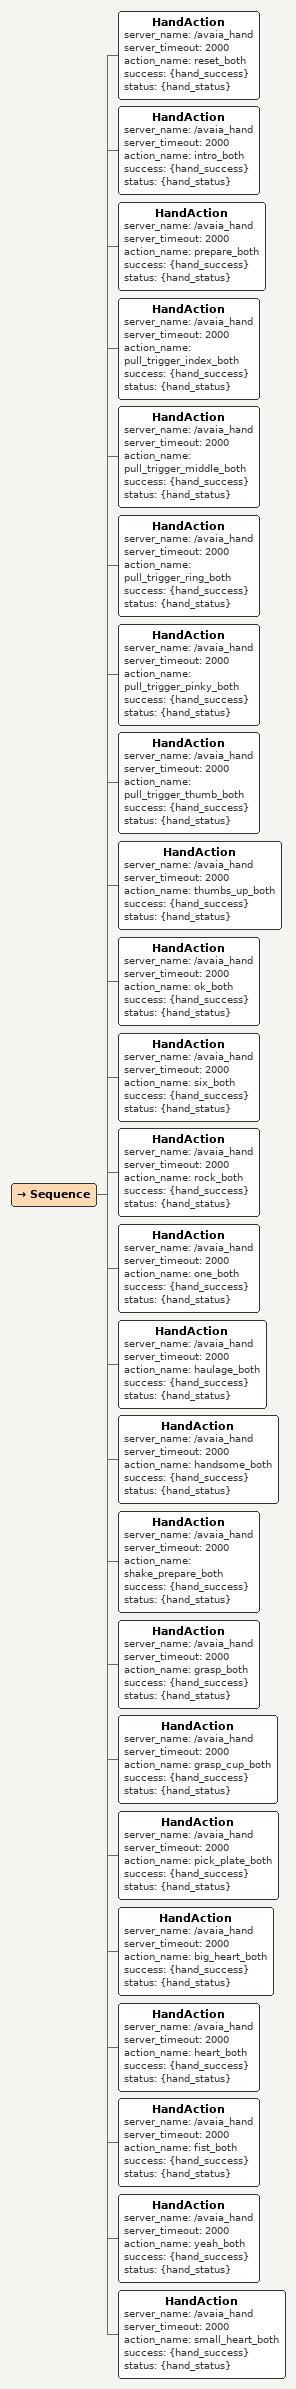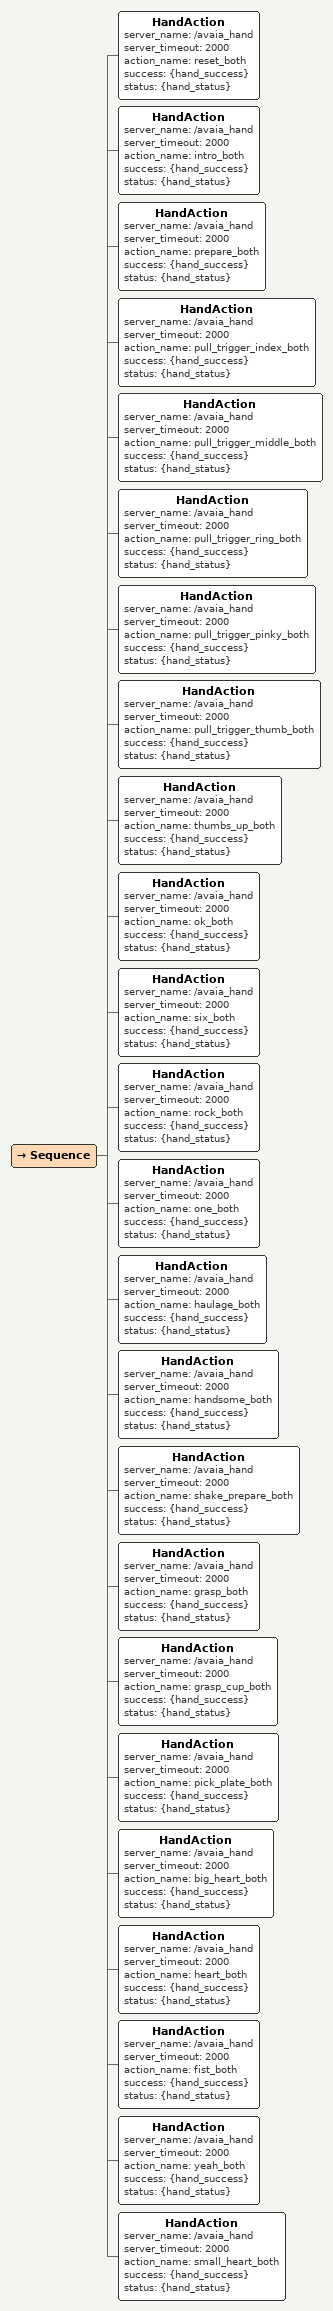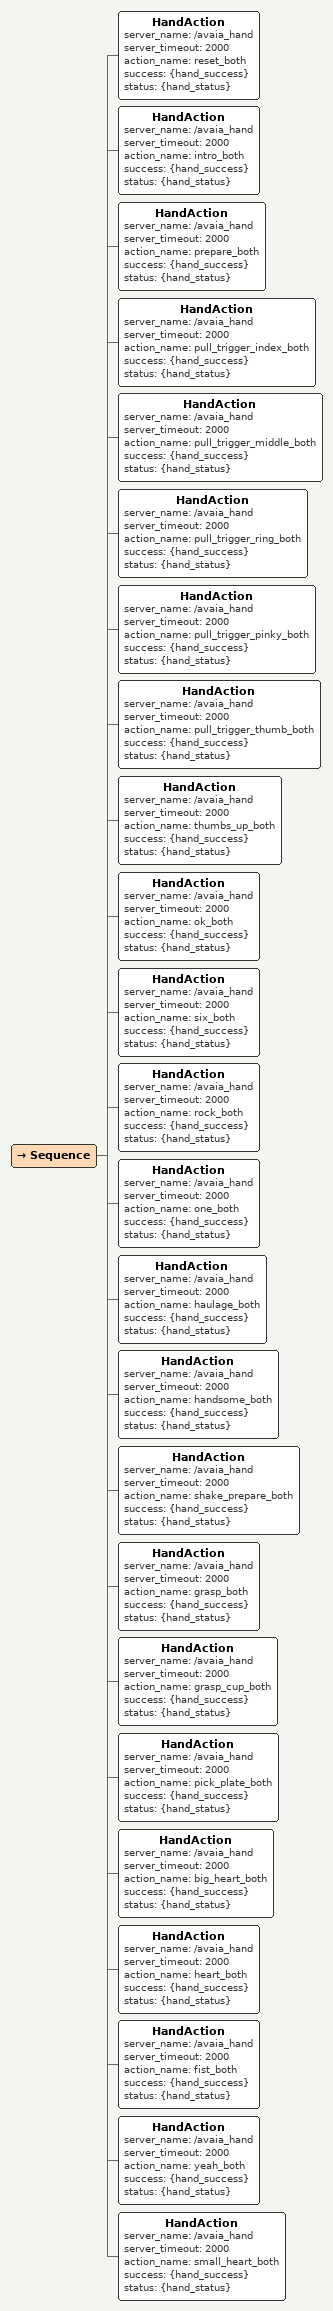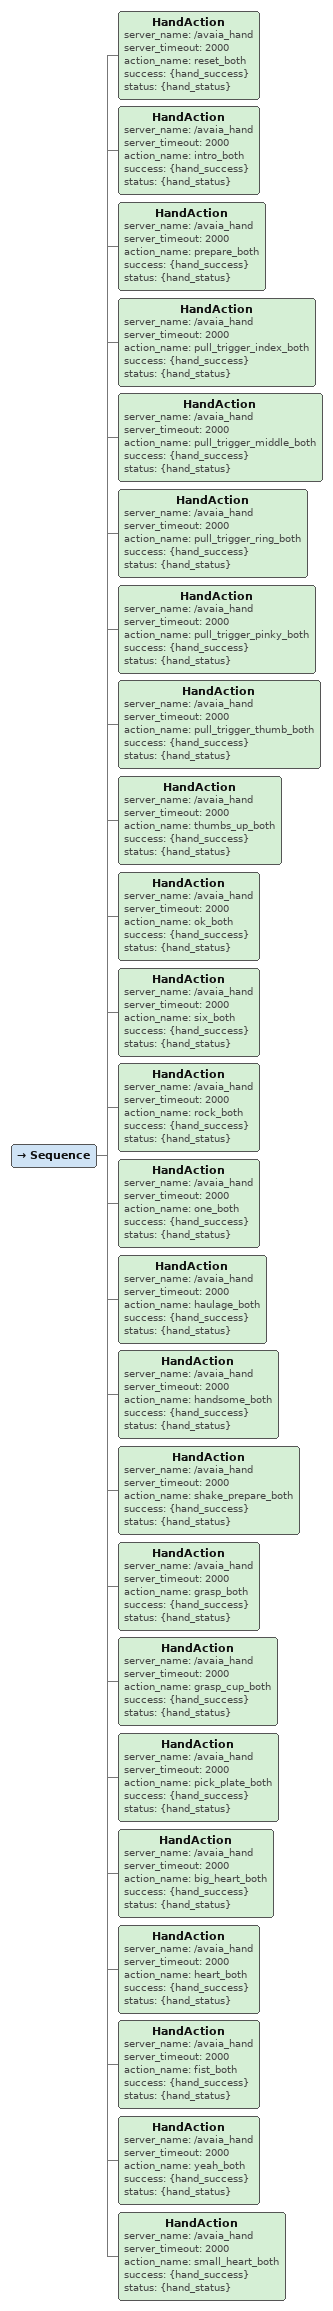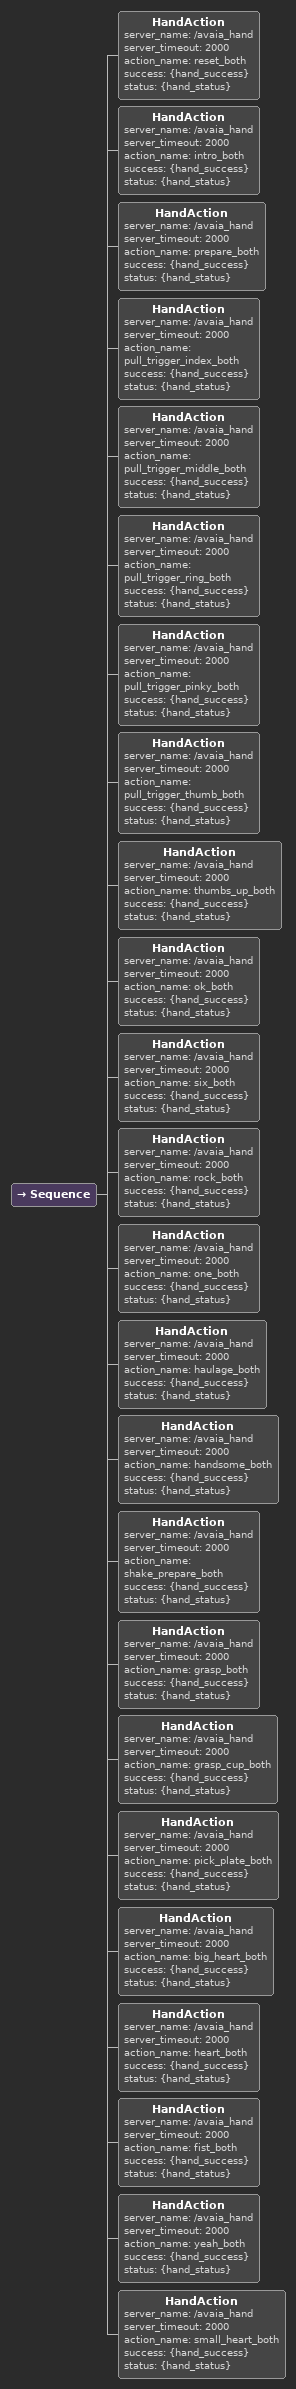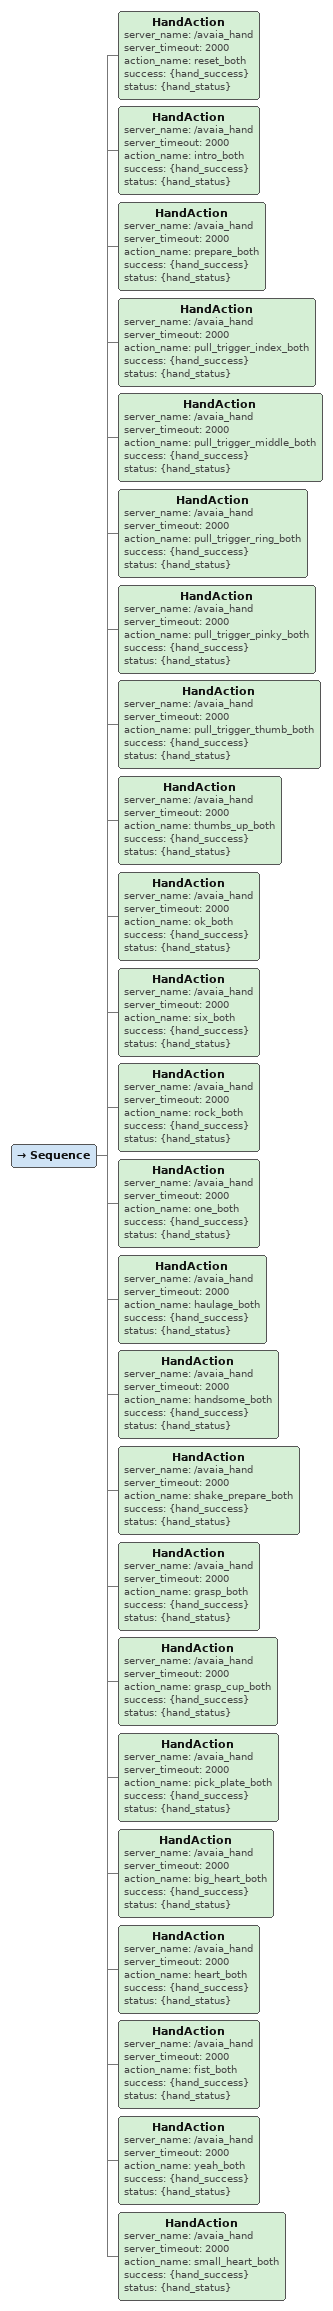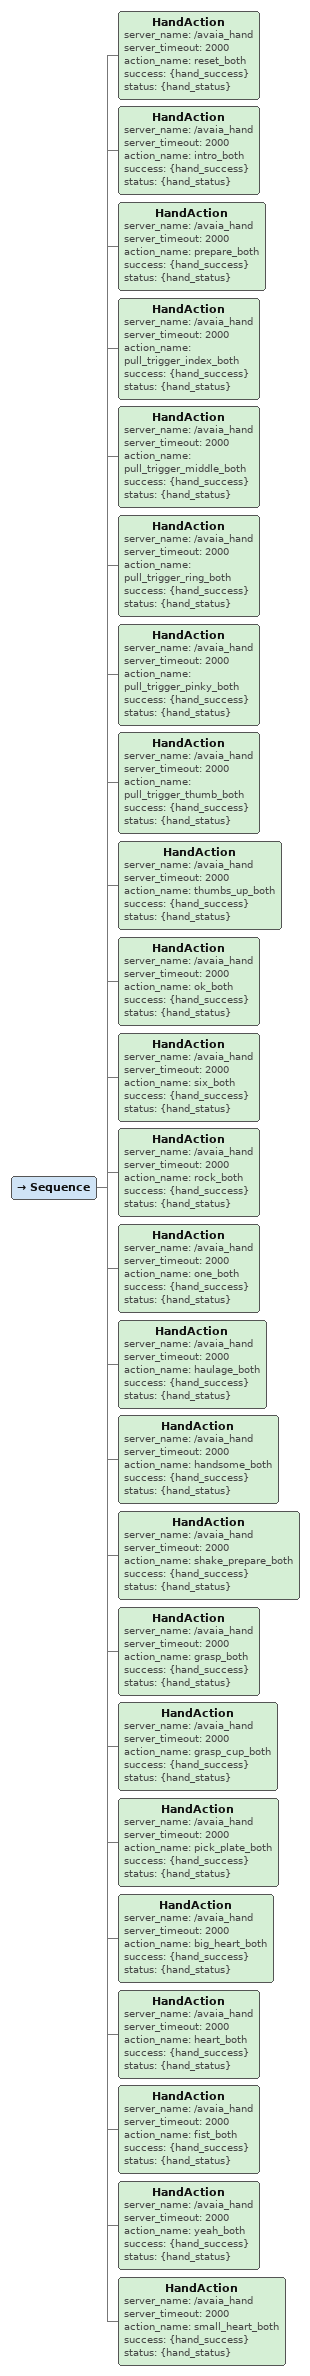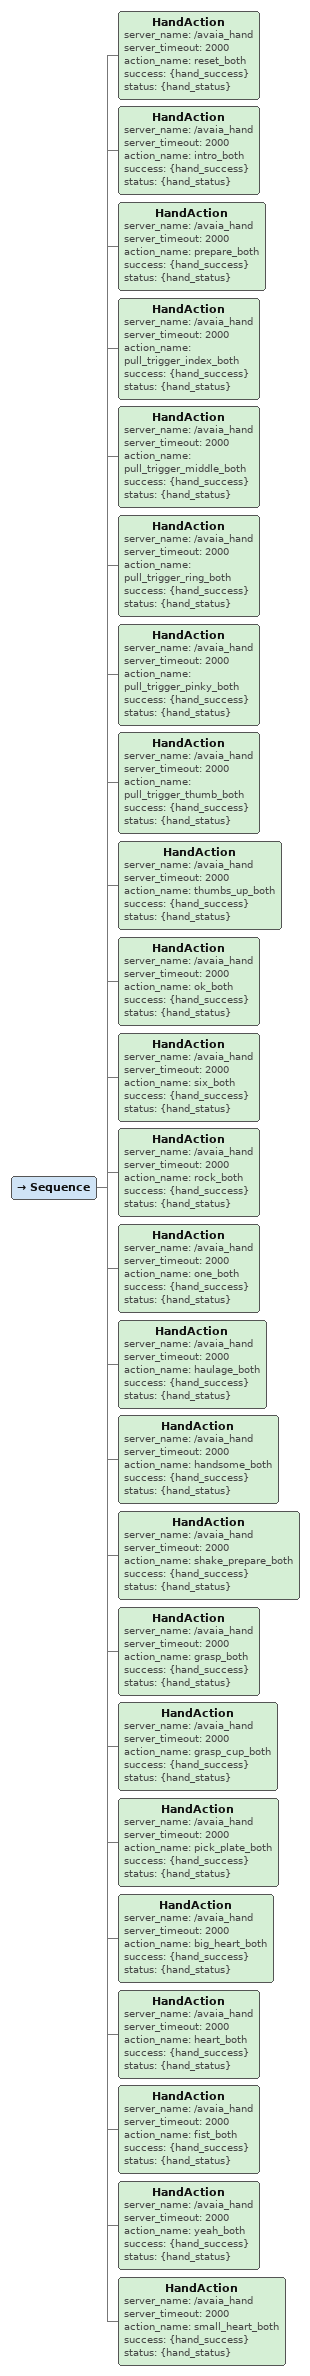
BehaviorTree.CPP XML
<Sequence>
    <!-- 基础动作 -->
    <HandAction server_name="/avaia_hand" server_timeout="2000" action_name="reset_both" success="{hand_success}" status="{hand_status}"/>
    <HandAction server_name="/avaia_hand" server_timeout="2000" action_name="intro_both" success="{hand_success}" status="{hand_status}"/>
    <HandAction server_name="/avaia_hand" server_timeout="2000" action_name="prepare_both" success="{hand_success}" status="{hand_status}"/>
    <HandAction server_name="/avaia_hand" server_timeout="2000" action_name="pull_trigger_index_both" success="{hand_success}" status="{hand_status}"/>
    <HandAction server_name="/avaia_hand" server_timeout="2000" action_name="pull_trigger_middle_both" success="{hand_success}" status="{hand_status}"/>
    <HandAction server_name="/avaia_hand" server_timeout="2000" action_name="pull_trigger_ring_both" success="{hand_success}" status="{hand_status}"/>
    <HandAction server_name="/avaia_hand" server_timeout="2000" action_name="pull_trigger_pinky_both" success="{hand_success}" status="{hand_status}"/>
    <HandAction server_name="/avaia_hand" server_timeout="2000" action_name="pull_trigger_thumb_both" success="{hand_success}" status="{hand_status}"/>
    <!-- 手势动作 -->
    <HandAction server_name="/avaia_hand" server_timeout="2000" action_name="thumbs_up_both" success="{hand_success}" status="{hand_status}"/>
    <HandAction server_name="/avaia_hand" server_timeout="2000" action_name="ok_both" success="{hand_success}" status="{hand_status}"/>
    <HandAction server_name="/avaia_hand" server_timeout="2000" action_name="six_both" success="{hand_success}" status="{hand_status}"/>
    <HandAction server_name="/avaia_hand" server_timeout="2000" action_name="rock_both" success="{hand_success}" status="{hand_status}"/>
    <HandAction server_name="/avaia_hand" server_timeout="2000" action_name="one_both" success="{hand_success}" status="{hand_status}"/>
    <HandAction server_name="/avaia_hand" server_timeout="2000" action_name="haulage_both" success="{hand_success}" status="{hand_status}"/>
    <HandAction server_name="/avaia_hand" server_timeout="2000" action_name="handsome_both" success="{hand_success}" status="{hand_status}"/>
    <HandAction server_name="/avaia_hand" server_timeout="2000" action_name="shake_prepare_both" success="{hand_success}" status="{hand_status}"/>
    <!-- 抓取动作 -->
    <HandAction server_name="/avaia_hand" server_timeout="2000" action_name="grasp_both" success="{hand_success}" status="{hand_status}"/>
    <HandAction server_name="/avaia_hand" server_timeout="2000" action_name="grasp_cup_both" success="{hand_success}" status="{hand_status}"/>
    <HandAction server_name="/avaia_hand" server_timeout="2000" action_name="pick_plate_both" success="{hand_success}" status="{hand_status}"/>
    <HandAction server_name="/avaia_hand" server_timeout="2000" action_name="big_heart_both" success="{hand_success}" status="{hand_status}"/>
    <!-- 复杂动作 -->
    <HandAction server_name="/avaia_hand" server_timeout="2000" action_name="heart_both" success="{hand_success}" status="{hand_status}"/>
    <HandAction server_name="/avaia_hand" server_timeout="2000" action_name="fist_both" success="{hand_success}" status="{hand_status}"/>
    <HandAction server_name="/avaia_hand" server_timeout="2000" action_name="yeah_both" success="{hand_success}" status="{hand_status}"/>
    <HandAction server_name="/avaia_hand" server_timeout="2000" action_name="small_heart_both" success="{hand_success}" status="{hand_status}"/>
</Sequence>

<Sequence>
    <!-- 基础动作 -->
    <HandAction server_name="/avaia_hand" server_timeout="2000" action_name="reset_both" success="{hand_success}" status="{hand_status}"/>
    <HandAction server_name="/avaia_hand" server_timeout="2000" action_name="intro_both" success="{hand_success}" status="{hand_status}"/>
    <HandAction server_name="/avaia_hand" server_timeout="2000" action_name="prepare_both" success="{hand_success}" status="{hand_status}"/>
    <HandAction server_name="/avaia_hand" server_timeout="2000" action_name="pull_trigger_index_both" success="{hand_success}" status="{hand_status}"/>
    <HandAction server_name="/avaia_hand" server_timeout="2000" action_name="pull_trigger_middle_both" success="{hand_success}" status="{hand_status}"/>
    <HandAction server_name="/avaia_hand" server_timeout="2000" action_name="pull_trigger_ring_both" success="{hand_success}" status="{hand_status}"/>
    <HandAction server_name="/avaia_hand" server_timeout="2000" action_name="pull_trigger_pinky_both" success="{hand_success}" status="{hand_status}"/>
    <HandAction server_name="/avaia_hand" server_timeout="2000" action_name="pull_trigger_thumb_both" success="{hand_success}" status="{hand_status}"/>
    <!-- 手势动作 -->
    <HandAction server_name="/avaia_hand" server_timeout="2000" action_name="thumbs_up_both" success="{hand_success}" status="{hand_status}"/>
    <HandAction server_name="/avaia_hand" server_timeout="2000" action_name="ok_both" success="{hand_success}" status="{hand_status}"/>
    <HandAction server_name="/avaia_hand" server_timeout="2000" action_name="six_both" success="{hand_success}" status="{hand_status}"/>
    <HandAction server_name="/avaia_hand" server_timeout="2000" action_name="rock_both" success="{hand_success}" status="{hand_status}"/>
    <HandAction server_name="/avaia_hand" server_timeout="2000" action_name="one_both" success="{hand_success}" status="{hand_status}"/>
    <HandAction server_name="/avaia_hand" server_timeout="2000" action_name="haulage_both" success="{hand_success}" status="{hand_status}"/>
    <HandAction server_name="/avaia_hand" server_timeout="2000" action_name="handsome_both" success="{hand_success}" status="{hand_status}"/>
    <HandAction server_name="/avaia_hand" server_timeout="2000" action_name="shake_prepare_both" success="{hand_success}" status="{hand_status}"/>
    <!-- 抓取动作 -->
    <HandAction server_name="/avaia_hand" server_timeout="2000" action_name="grasp_both" success="{hand_success}" status="{hand_status}"/>
    <HandAction server_name="/avaia_hand" server_timeout="2000" action_name="grasp_cup_both" success="{hand_success}" status="{hand_status}"/>
    <HandAction server_name="/avaia_hand" server_timeout="2000" action_name="pick_plate_both" success="{hand_success}" status="{hand_status}"/>
    <HandAction server_name="/avaia_hand" server_timeout="2000" action_name="big_heart_both" success="{hand_success}" status="{hand_status}"/>
    <!-- 复杂动作 -->
    <HandAction server_name="/avaia_hand" server_timeout="2000" action_name="heart_both" success="{hand_success}" status="{hand_status}"/>
    <HandAction server_name="/avaia_hand" server_timeout="2000" action_name="fist_both" success="{hand_success}" status="{hand_status}"/>
    <HandAction server_name="/avaia_hand" server_timeout="2000" action_name="yeah_both" success="{hand_success}" status="{hand_status}"/>
    <HandAction server_name="/avaia_hand" server_timeout="2000" action_name="small_heart_both" success="{hand_success}" status="{hand_status}"/>
</Sequence>

<Sequence>
    <!-- 基础动作 -->
    <HandAction server_name="/avaia_hand" server_timeout="2000" action_name="reset_both" success="{hand_success}" status="{hand_status}"/>
    <HandAction server_name="/avaia_hand" server_timeout="2000" action_name="intro_both" success="{hand_success}" status="{hand_status}"/>
    <HandAction server_name="/avaia_hand" server_timeout="2000" action_name="prepare_both" success="{hand_success}" status="{hand_status}"/>
    <HandAction server_name="/avaia_hand" server_timeout="2000" action_name="pull_trigger_index_both" success="{hand_success}" status="{hand_status}"/>
    <HandAction server_name="/avaia_hand" server_timeout="2000" action_name="pull_trigger_middle_both" success="{hand_success}" status="{hand_status}"/>
    <HandAction server_name="/avaia_hand" server_timeout="2000" action_name="pull_trigger_ring_both" success="{hand_success}" status="{hand_status}"/>
    <HandAction server_name="/avaia_hand" server_timeout="2000" action_name="pull_trigger_pinky_both" success="{hand_success}" status="{hand_status}"/>
    <HandAction server_name="/avaia_hand" server_timeout="2000" action_name="pull_trigger_thumb_both" success="{hand_success}" status="{hand_status}"/>
    <!-- 手势动作 -->
    <HandAction server_name="/avaia_hand" server_timeout="2000" action_name="thumbs_up_both" success="{hand_success}" status="{hand_status}"/>
    <HandAction server_name="/avaia_hand" server_timeout="2000" action_name="ok_both" success="{hand_success}" status="{hand_status}"/>
    <HandAction server_name="/avaia_hand" server_timeout="2000" action_name="six_both" success="{hand_success}" status="{hand_status}"/>
    <HandAction server_name="/avaia_hand" server_timeout="2000" action_name="rock_both" success="{hand_success}" status="{hand_status}"/>
    <HandAction server_name="/avaia_hand" server_timeout="2000" action_name="one_both" success="{hand_success}" status="{hand_status}"/>
    <HandAction server_name="/avaia_hand" server_timeout="2000" action_name="haulage_both" success="{hand_success}" status="{hand_status}"/>
    <HandAction server_name="/avaia_hand" server_timeout="2000" action_name="handsome_both" success="{hand_success}" status="{hand_status}"/>
    <HandAction server_name="/avaia_hand" server_timeout="2000" action_name="shake_prepare_both" success="{hand_success}" status="{hand_status}"/>
    <!-- 抓取动作 -->
    <HandAction server_name="/avaia_hand" server_timeout="2000" action_name="grasp_both" success="{hand_success}" status="{hand_status}"/>
    <HandAction server_name="/avaia_hand" server_timeout="2000" action_name="grasp_cup_both" success="{hand_success}" status="{hand_status}"/>
    <HandAction server_name="/avaia_hand" server_timeout="2000" action_name="pick_plate_both" success="{hand_success}" status="{hand_status}"/>
    <HandAction server_name="/avaia_hand" server_timeout="2000" action_name="big_heart_both" success="{hand_success}" status="{hand_status}"/>
    <!-- 复杂动作 -->
    <HandAction server_name="/avaia_hand" server_timeout="2000" action_name="heart_both" success="{hand_success}" status="{hand_status}"/>
    <HandAction server_name="/avaia_hand" server_timeout="2000" action_name="fist_both" success="{hand_success}" status="{hand_status}"/>
    <HandAction server_name="/avaia_hand" server_timeout="2000" action_name="yeah_both" success="{hand_success}" status="{hand_status}"/>
    <HandAction server_name="/avaia_hand" server_timeout="2000" action_name="small_heart_both" success="{hand_success}" status="{hand_status}"/>
</Sequence>

<Sequence>
    <!-- 基础动作 -->
    <HandAction server_name="/avaia_hand" server_timeout="2000" action_name="reset_both" success="{hand_success}" status="{hand_status}"/>
    <HandAction server_name="/avaia_hand" server_timeout="2000" action_name="intro_both" success="{hand_success}" status="{hand_status}"/>
    <HandAction server_name="/avaia_hand" server_timeout="2000" action_name="prepare_both" success="{hand_success}" status="{hand_status}"/>
    <HandAction server_name="/avaia_hand" server_timeout="2000" action_name="pull_trigger_index_both" success="{hand_success}" status="{hand_status}"/>
    <HandAction server_name="/avaia_hand" server_timeout="2000" action_name="pull_trigger_middle_both" success="{hand_success}" status="{hand_status}"/>
    <HandAction server_name="/avaia_hand" server_timeout="2000" action_name="pull_trigger_ring_both" success="{hand_success}" status="{hand_status}"/>
    <HandAction server_name="/avaia_hand" server_timeout="2000" action_name="pull_trigger_pinky_both" success="{hand_success}" status="{hand_status}"/>
    <HandAction server_name="/avaia_hand" server_timeout="2000" action_name="pull_trigger_thumb_both" success="{hand_success}" status="{hand_status}"/>
    <!-- 手势动作 -->
    <HandAction server_name="/avaia_hand" server_timeout="2000" action_name="thumbs_up_both" success="{hand_success}" status="{hand_status}"/>
    <HandAction server_name="/avaia_hand" server_timeout="2000" action_name="ok_both" success="{hand_success}" status="{hand_status}"/>
    <HandAction server_name="/avaia_hand" server_timeout="2000" action_name="six_both" success="{hand_success}" status="{hand_status}"/>
    <HandAction server_name="/avaia_hand" server_timeout="2000" action_name="rock_both" success="{hand_success}" status="{hand_status}"/>
    <HandAction server_name="/avaia_hand" server_timeout="2000" action_name="one_both" success="{hand_success}" status="{hand_status}"/>
    <HandAction server_name="/avaia_hand" server_timeout="2000" action_name="haulage_both" success="{hand_success}" status="{hand_status}"/>
    <HandAction server_name="/avaia_hand" server_timeout="2000" action_name="handsome_both" success="{hand_success}" status="{hand_status}"/>
    <HandAction server_name="/avaia_hand" server_timeout="2000" action_name="shake_prepare_both" success="{hand_success}" status="{hand_status}"/>
    <!-- 抓取动作 -->
    <HandAction server_name="/avaia_hand" server_timeout="2000" action_name="grasp_both" success="{hand_success}" status="{hand_status}"/>
    <HandAction server_name="/avaia_hand" server_timeout="2000" action_name="grasp_cup_both" success="{hand_success}" status="{hand_status}"/>
    <HandAction server_name="/avaia_hand" server_timeout="2000" action_name="pick_plate_both" success="{hand_success}" status="{hand_status}"/>
    <HandAction server_name="/avaia_hand" server_timeout="2000" action_name="big_heart_both" success="{hand_success}" status="{hand_status}"/>
    <!-- 复杂动作 -->
    <HandAction server_name="/avaia_hand" server_timeout="2000" action_name="heart_both" success="{hand_success}" status="{hand_status}"/>
    <HandAction server_name="/avaia_hand" server_timeout="2000" action_name="fist_both" success="{hand_success}" status="{hand_status}"/>
    <HandAction server_name="/avaia_hand" server_timeout="2000" action_name="yeah_both" success="{hand_success}" status="{hand_status}"/>
    <HandAction server_name="/avaia_hand" server_timeout="2000" action_name="small_heart_both" success="{hand_success}" status="{hand_status}"/>
</Sequence>

<Sequence>
    <!-- 基础动作 -->
    <HandAction server_name="/avaia_hand" server_timeout="2000" action_name="reset_both" success="{hand_success}" status="{hand_status}"/>
    <HandAction server_name="/avaia_hand" server_timeout="2000" action_name="intro_both" success="{hand_success}" status="{hand_status}"/>
    <HandAction server_name="/avaia_hand" server_timeout="2000" action_name="prepare_both" success="{hand_success}" status="{hand_status}"/>
    <HandAction server_name="/avaia_hand" server_timeout="2000" action_name="pull_trigger_index_both" success="{hand_success}" status="{hand_status}"/>
    <HandAction server_name="/avaia_hand" server_timeout="2000" action_name="pull_trigger_middle_both" success="{hand_success}" status="{hand_status}"/>
    <HandAction server_name="/avaia_hand" server_timeout="2000" action_name="pull_trigger_ring_both" success="{hand_success}" status="{hand_status}"/>
    <HandAction server_name="/avaia_hand" server_timeout="2000" action_name="pull_trigger_pinky_both" success="{hand_success}" status="{hand_status}"/>
    <HandAction server_name="/avaia_hand" server_timeout="2000" action_name="pull_trigger_thumb_both" success="{hand_success}" status="{hand_status}"/>
    <!-- 手势动作 -->
    <HandAction server_name="/avaia_hand" server_timeout="2000" action_name="thumbs_up_both" success="{hand_success}" status="{hand_status}"/>
    <HandAction server_name="/avaia_hand" server_timeout="2000" action_name="ok_both" success="{hand_success}" status="{hand_status}"/>
    <HandAction server_name="/avaia_hand" server_timeout="2000" action_name="six_both" success="{hand_success}" status="{hand_status}"/>
    <HandAction server_name="/avaia_hand" server_timeout="2000" action_name="rock_both" success="{hand_success}" status="{hand_status}"/>
    <HandAction server_name="/avaia_hand" server_timeout="2000" action_name="one_both" success="{hand_success}" status="{hand_status}"/>
    <HandAction server_name="/avaia_hand" server_timeout="2000" action_name="haulage_both" success="{hand_success}" status="{hand_status}"/>
    <HandAction server_name="/avaia_hand" server_timeout="2000" action_name="handsome_both" success="{hand_success}" status="{hand_status}"/>
    <HandAction server_name="/avaia_hand" server_timeout="2000" action_name="shake_prepare_both" success="{hand_success}" status="{hand_status}"/>
    <!-- 抓取动作 -->
    <HandAction server_name="/avaia_hand" server_timeout="2000" action_name="grasp_both" success="{hand_success}" status="{hand_status}"/>
    <HandAction server_name="/avaia_hand" server_timeout="2000" action_name="grasp_cup_both" success="{hand_success}" status="{hand_status}"/>
    <HandAction server_name="/avaia_hand" server_timeout="2000" action_name="pick_plate_both" success="{hand_success}" status="{hand_status}"/>
    <HandAction server_name="/avaia_hand" server_timeout="2000" action_name="big_heart_both" success="{hand_success}" status="{hand_status}"/>
    <!-- 复杂动作 -->
    <HandAction server_name="/avaia_hand" server_timeout="2000" action_name="heart_both" success="{hand_success}" status="{hand_status}"/>
    <HandAction server_name="/avaia_hand" server_timeout="2000" action_name="fist_both" success="{hand_success}" status="{hand_status}"/>
    <HandAction server_name="/avaia_hand" server_timeout="2000" action_name="yeah_both" success="{hand_success}" status="{hand_status}"/>
    <HandAction server_name="/avaia_hand" server_timeout="2000" action_name="small_heart_both" success="{hand_success}" status="{hand_status}"/>
</Sequence>

<Sequence>
    <!-- 基础动作 -->
    <HandAction server_name="/avaia_hand" server_timeout="2000" action_name="reset_both" success="{hand_success}" status="{hand_status}"/>
    <HandAction server_name="/avaia_hand" server_timeout="2000" action_name="intro_both" success="{hand_success}" status="{hand_status}"/>
    <HandAction server_name="/avaia_hand" server_timeout="2000" action_name="prepare_both" success="{hand_success}" status="{hand_status}"/>
    <HandAction server_name="/avaia_hand" server_timeout="2000" action_name="pull_trigger_index_both" success="{hand_success}" status="{hand_status}"/>
    <HandAction server_name="/avaia_hand" server_timeout="2000" action_name="pull_trigger_middle_both" success="{hand_success}" status="{hand_status}"/>
    <HandAction server_name="/avaia_hand" server_timeout="2000" action_name="pull_trigger_ring_both" success="{hand_success}" status="{hand_status}"/>
    <HandAction server_name="/avaia_hand" server_timeout="2000" action_name="pull_trigger_pinky_both" success="{hand_success}" status="{hand_status}"/>
    <HandAction server_name="/avaia_hand" server_timeout="2000" action_name="pull_trigger_thumb_both" success="{hand_success}" status="{hand_status}"/>
    <!-- 手势动作 -->
    <HandAction server_name="/avaia_hand" server_timeout="2000" action_name="thumbs_up_both" success="{hand_success}" status="{hand_status}"/>
    <HandAction server_name="/avaia_hand" server_timeout="2000" action_name="ok_both" success="{hand_success}" status="{hand_status}"/>
    <HandAction server_name="/avaia_hand" server_timeout="2000" action_name="six_both" success="{hand_success}" status="{hand_status}"/>
    <HandAction server_name="/avaia_hand" server_timeout="2000" action_name="rock_both" success="{hand_success}" status="{hand_status}"/>
    <HandAction server_name="/avaia_hand" server_timeout="2000" action_name="one_both" success="{hand_success}" status="{hand_status}"/>
    <HandAction server_name="/avaia_hand" server_timeout="2000" action_name="haulage_both" success="{hand_success}" status="{hand_status}"/>
    <HandAction server_name="/avaia_hand" server_timeout="2000" action_name="handsome_both" success="{hand_success}" status="{hand_status}"/>
    <HandAction server_name="/avaia_hand" server_timeout="2000" action_name="shake_prepare_both" success="{hand_success}" status="{hand_status}"/>
    <!-- 抓取动作 -->
    <HandAction server_name="/avaia_hand" server_timeout="2000" action_name="grasp_both" success="{hand_success}" status="{hand_status}"/>
    <HandAction server_name="/avaia_hand" server_timeout="2000" action_name="grasp_cup_both" success="{hand_success}" status="{hand_status}"/>
    <HandAction server_name="/avaia_hand" server_timeout="2000" action_name="pick_plate_both" success="{hand_success}" status="{hand_status}"/>
    <HandAction server_name="/avaia_hand" server_timeout="2000" action_name="big_heart_both" success="{hand_success}" status="{hand_status}"/>
    <!-- 复杂动作 -->
    <HandAction server_name="/avaia_hand" server_timeout="2000" action_name="heart_both" success="{hand_success}" status="{hand_status}"/>
    <HandAction server_name="/avaia_hand" server_timeout="2000" action_name="fist_both" success="{hand_success}" status="{hand_status}"/>
    <HandAction server_name="/avaia_hand" server_timeout="2000" action_name="yeah_both" success="{hand_success}" status="{hand_status}"/>
    <HandAction server_name="/avaia_hand" server_timeout="2000" action_name="small_heart_both" success="{hand_success}" status="{hand_status}"/>
</Sequence>

<Sequence>
    <!-- 基础动作 -->
    <HandAction server_name="/avaia_hand" server_timeout="2000" action_name="reset_both" success="{hand_success}" status="{hand_status}"/>
    <HandAction server_name="/avaia_hand" server_timeout="2000" action_name="intro_both" success="{hand_success}" status="{hand_status}"/>
    <HandAction server_name="/avaia_hand" server_timeout="2000" action_name="prepare_both" success="{hand_success}" status="{hand_status}"/>
    <HandAction server_name="/avaia_hand" server_timeout="2000" action_name="pull_trigger_index_both" success="{hand_success}" status="{hand_status}"/>
    <HandAction server_name="/avaia_hand" server_timeout="2000" action_name="pull_trigger_middle_both" success="{hand_success}" status="{hand_status}"/>
    <HandAction server_name="/avaia_hand" server_timeout="2000" action_name="pull_trigger_ring_both" success="{hand_success}" status="{hand_status}"/>
    <HandAction server_name="/avaia_hand" server_timeout="2000" action_name="pull_trigger_pinky_both" success="{hand_success}" status="{hand_status}"/>
    <HandAction server_name="/avaia_hand" server_timeout="2000" action_name="pull_trigger_thumb_both" success="{hand_success}" status="{hand_status}"/>
    <!-- 手势动作 -->
    <HandAction server_name="/avaia_hand" server_timeout="2000" action_name="thumbs_up_both" success="{hand_success}" status="{hand_status}"/>
    <HandAction server_name="/avaia_hand" server_timeout="2000" action_name="ok_both" success="{hand_success}" status="{hand_status}"/>
    <HandAction server_name="/avaia_hand" server_timeout="2000" action_name="six_both" success="{hand_success}" status="{hand_status}"/>
    <HandAction server_name="/avaia_hand" server_timeout="2000" action_name="rock_both" success="{hand_success}" status="{hand_status}"/>
    <HandAction server_name="/avaia_hand" server_timeout="2000" action_name="one_both" success="{hand_success}" status="{hand_status}"/>
    <HandAction server_name="/avaia_hand" server_timeout="2000" action_name="haulage_both" success="{hand_success}" status="{hand_status}"/>
    <HandAction server_name="/avaia_hand" server_timeout="2000" action_name="handsome_both" success="{hand_success}" status="{hand_status}"/>
    <HandAction server_name="/avaia_hand" server_timeout="2000" action_name="shake_prepare_both" success="{hand_success}" status="{hand_status}"/>
    <!-- 抓取动作 -->
    <HandAction server_name="/avaia_hand" server_timeout="2000" action_name="grasp_both" success="{hand_success}" status="{hand_status}"/>
    <HandAction server_name="/avaia_hand" server_timeout="2000" action_name="grasp_cup_both" success="{hand_success}" status="{hand_status}"/>
    <HandAction server_name="/avaia_hand" server_timeout="2000" action_name="pick_plate_both" success="{hand_success}" status="{hand_status}"/>
    <HandAction server_name="/avaia_hand" server_timeout="2000" action_name="big_heart_both" success="{hand_success}" status="{hand_status}"/>
    <!-- 复杂动作 -->
    <HandAction server_name="/avaia_hand" server_timeout="2000" action_name="heart_both" success="{hand_success}" status="{hand_status}"/>
    <HandAction server_name="/avaia_hand" server_timeout="2000" action_name="fist_both" success="{hand_success}" status="{hand_status}"/>
    <HandAction server_name="/avaia_hand" server_timeout="2000" action_name="yeah_both" success="{hand_success}" status="{hand_status}"/>
    <HandAction server_name="/avaia_hand" server_timeout="2000" action_name="small_heart_both" success="{hand_success}" status="{hand_status}"/>
</Sequence>

<Sequence>
    <!-- 基础动作 -->
    <HandAction server_name="/avaia_hand" server_timeout="2000" action_name="reset_both" success="{hand_success}" status="{hand_status}"/>
    <HandAction server_name="/avaia_hand" server_timeout="2000" action_name="intro_both" success="{hand_success}" status="{hand_status}"/>
    <HandAction server_name="/avaia_hand" server_timeout="2000" action_name="prepare_both" success="{hand_success}" status="{hand_status}"/>
    <HandAction server_name="/avaia_hand" server_timeout="2000" action_name="pull_trigger_index_both" success="{hand_success}" status="{hand_status}"/>
    <HandAction server_name="/avaia_hand" server_timeout="2000" action_name="pull_trigger_middle_both" success="{hand_success}" status="{hand_status}"/>
    <HandAction server_name="/avaia_hand" server_timeout="2000" action_name="pull_trigger_ring_both" success="{hand_success}" status="{hand_status}"/>
    <HandAction server_name="/avaia_hand" server_timeout="2000" action_name="pull_trigger_pinky_both" success="{hand_success}" status="{hand_status}"/>
    <HandAction server_name="/avaia_hand" server_timeout="2000" action_name="pull_trigger_thumb_both" success="{hand_success}" status="{hand_status}"/>
    <!-- 手势动作 -->
    <HandAction server_name="/avaia_hand" server_timeout="2000" action_name="thumbs_up_both" success="{hand_success}" status="{hand_status}"/>
    <HandAction server_name="/avaia_hand" server_timeout="2000" action_name="ok_both" success="{hand_success}" status="{hand_status}"/>
    <HandAction server_name="/avaia_hand" server_timeout="2000" action_name="six_both" success="{hand_success}" status="{hand_status}"/>
    <HandAction server_name="/avaia_hand" server_timeout="2000" action_name="rock_both" success="{hand_success}" status="{hand_status}"/>
    <HandAction server_name="/avaia_hand" server_timeout="2000" action_name="one_both" success="{hand_success}" status="{hand_status}"/>
    <HandAction server_name="/avaia_hand" server_timeout="2000" action_name="haulage_both" success="{hand_success}" status="{hand_status}"/>
    <HandAction server_name="/avaia_hand" server_timeout="2000" action_name="handsome_both" success="{hand_success}" status="{hand_status}"/>
    <HandAction server_name="/avaia_hand" server_timeout="2000" action_name="shake_prepare_both" success="{hand_success}" status="{hand_status}"/>
    <!-- 抓取动作 -->
    <HandAction server_name="/avaia_hand" server_timeout="2000" action_name="grasp_both" success="{hand_success}" status="{hand_status}"/>
    <HandAction server_name="/avaia_hand" server_timeout="2000" action_name="grasp_cup_both" success="{hand_success}" status="{hand_status}"/>
    <HandAction server_name="/avaia_hand" server_timeout="2000" action_name="pick_plate_both" success="{hand_success}" status="{hand_status}"/>
    <HandAction server_name="/avaia_hand" server_timeout="2000" action_name="big_heart_both" success="{hand_success}" status="{hand_status}"/>
    <!-- 复杂动作 -->
    <HandAction server_name="/avaia_hand" server_timeout="2000" action_name="heart_both" success="{hand_success}" status="{hand_status}"/>
    <HandAction server_name="/avaia_hand" server_timeout="2000" action_name="fist_both" success="{hand_success}" status="{hand_status}"/>
    <HandAction server_name="/avaia_hand" server_timeout="2000" action_name="yeah_both" success="{hand_success}" status="{hand_status}"/>
    <HandAction server_name="/avaia_hand" server_timeout="2000" action_name="small_heart_both" success="{hand_success}" status="{hand_status}"/>
</Sequence>
